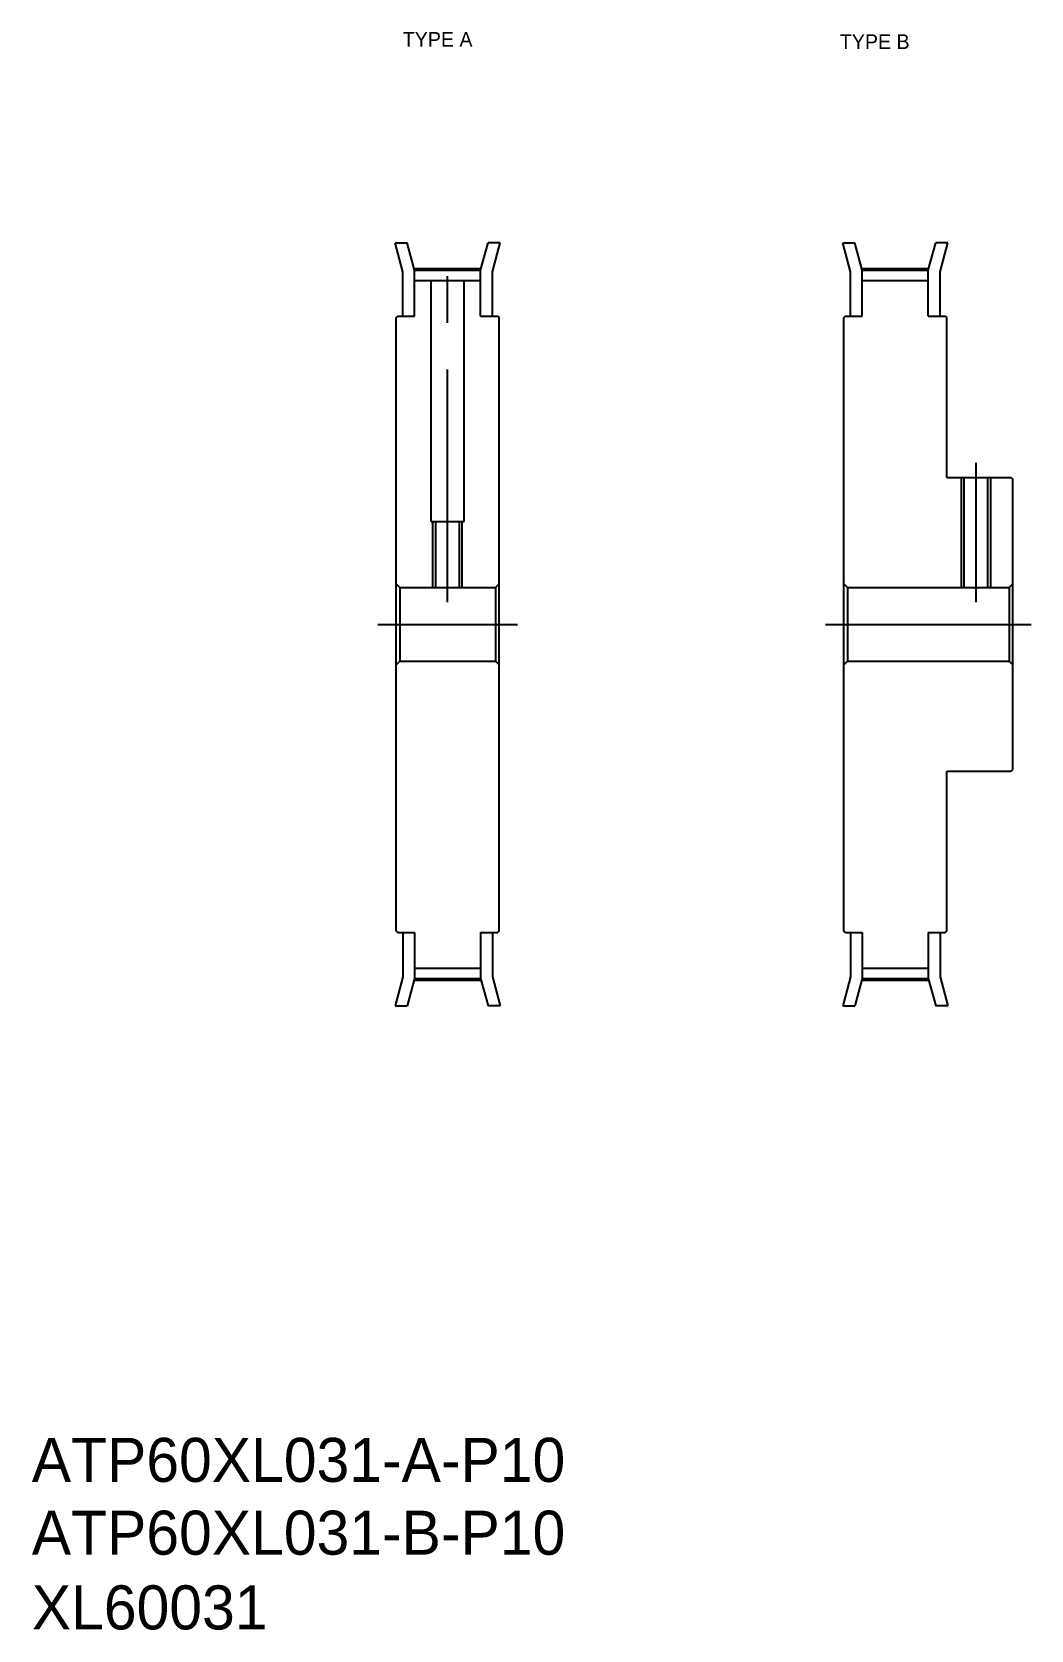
# Model space of a CAD drawing. Extents: x -286 to -150, y -61 to 157.
import ezdxf

# ---------------------------------------------------------------- set-up
doc = ezdxf.new("R2010")
doc.units = 0
doc.linetypes.add('CENTER', pattern=[50.8, 31.75, -6.35, 6.35, -6.35])
doc.layers.get('0').update_dxf_attribs({"linetype": 'CONTINUOUS'})
doc.layers.add('CENTER', color=1, linetype='CENTER')

msp = doc.modelspace()

# ---------------------------------------------------------------- linework, layer by layer
for p, q in [((-235.42, 124.19), (-236.48, 128.15)), ((-236.48, 128.15), (-234.82, 128.15)), ((-233.82, 124.4), (-234.82, 128.15)), ((-224.82, 124.4), (-223.82, 128.15)), ((-222.16, 128.15), (-223.82, 128.15)), ((-223.22, 124.19), (-222.16, 128.15)), ((-174.41, 124.19), (-175.47, 128.15)), ((-175.47, 128.15), (-173.82, 128.15)), ((-172.81, 124.4), (-173.82, 128.15)), ((-163.81, 124.4), (-162.81, 128.15)), ((-161.15, 128.15), (-162.81, 128.15)), ((-162.21, 124.19), (-161.15, 128.15)), ((-235.42, 118.15), (-235.42, 124.19)), ((-233.82, 124.4), (-224.82, 124.4)), ((-233.82, 118.15), (-233.82, 124.4)), ((-224.82, 118.15), (-224.82, 124.4)), ((-223.22, 118.15), (-223.22, 124.19)), ((-174.41, 118.15), (-174.41, 124.19)), ((-172.81, 124.4), (-163.81, 124.4)), ((-172.81, 118.15), (-172.81, 124.4)), ((-163.81, 118.15), (-163.81, 124.4)), ((-162.21, 118.15), (-162.21, 124.19)), ((-233.82, 123), (-224.82, 123)), ((-231.57, 90.15), (-231.57, 123)), ((-227.07, 90.15), (-227.07, 123)), ((-172.81, 123), (-163.81, 123)), ((-236.12, 118.15), (-236.32, 117.95)), ((-236.32, 34.35), (-236.32, 117.95)), ((-236.12, 118.15), (-233.82, 118.15)), ((-224.82, 118.15), (-222.52, 118.15)), ((-222.52, 118.15), (-222.32, 117.95)), ((-222.32, 34.35), (-222.32, 117.95)), ((-175.11, 118.15), (-175.31, 117.95)), ((-175.31, 34.35), (-175.31, 117.95)), ((-175.11, 118.15), (-172.81, 118.15)), ((-163.81, 118.15), (-161.51, 118.15)), ((-161.51, 118.15), (-161.31, 117.95)), ((-161.31, 96.15), (-161.31, 117.95)), ((-161.31, 96.15), (-152.51, 96.15)), ((-158.93, 81.15), (-158.93, 96.15)), ((-155.69, 81.15), (-155.69, 96.15)), ((-152.51, 96.15), (-152.31, 95.95)), ((-152.31, 56.35), (-152.31, 95.95)), ((-231.57, 90.15), (-227.07, 90.15)), ((-230.94, 81.15), (-230.94, 90.15)), ((-227.7, 81.15), (-227.7, 90.15)), ((-235.82, 81.15), (-236.32, 81.65)), ((-235.82, 81.15), (-222.82, 81.15)), ((-235.82, 81.15), (-235.82, 71.15)), ((-222.82, 81.15), (-222.32, 81.65)), ((-222.82, 81.15), (-222.82, 71.15)), ((-174.81, 81.15), (-175.31, 81.65)), ((-174.81, 81.15), (-152.81, 81.15)), ((-174.81, 81.15), (-174.81, 71.15)), ((-152.81, 81.15), (-152.31, 81.65)), ((-152.81, 81.15), (-152.81, 71.15)), ((-235.82, 71.15), (-236.32, 70.65)), ((-235.82, 71.15), (-222.82, 71.15)), ((-222.82, 71.15), (-222.32, 70.65)), ((-174.81, 71.15), (-175.31, 70.65)), ((-174.81, 71.15), (-152.81, 71.15)), ((-152.81, 71.15), (-152.31, 70.65)), ((-161.31, 34.35), (-161.31, 56.15)), ((-161.31, 56.15), (-152.51, 56.15)), ((-152.51, 56.15), (-152.31, 56.35)), ((-236.32, 34.35), (-236.12, 34.15)), ((-236.12, 34.15), (-233.82, 34.15)), ((-235.42, 34.15), (-235.42, 28.1)), ((-233.82, 34.15), (-233.82, 27.89)), ((-224.82, 34.15), (-224.82, 27.89)), ((-224.82, 34.15), (-222.52, 34.15)), ((-223.22, 34.15), (-223.22, 28.1)), ((-222.52, 34.15), (-222.32, 34.35)), ((-175.11, 34.15), (-175.31, 34.35)), ((-175.11, 34.15), (-172.81, 34.15)), ((-174.41, 34.15), (-174.41, 28.1)), ((-172.81, 34.15), (-172.81, 27.89)), ((-163.81, 34.15), (-161.51, 34.15)), ((-163.81, 34.15), (-163.81, 27.89)), ((-162.21, 34.15), (-162.21, 28.1)), ((-161.51, 34.15), (-161.31, 34.35)), ((-233.82, 29.29), (-224.82, 29.29)), ((-172.81, 29.29), (-163.81, 29.29)), ((-235.42, 28.1), (-236.48, 24.15)), ((-233.82, 27.89), (-234.82, 24.15)), ((-233.82, 27.89), (-224.82, 27.89)), ((-224.82, 27.89), (-223.82, 24.15)), ((-223.22, 28.1), (-222.16, 24.15)), ((-174.41, 28.1), (-175.47, 24.15)), ((-172.81, 27.89), (-173.82, 24.15)), ((-172.81, 27.89), (-163.81, 27.89)), ((-163.81, 27.89), (-162.81, 24.15)), ((-162.21, 28.1), (-161.15, 24.15)), ((-236.48, 24.15), (-234.82, 24.15)), ((-222.16, 24.15), (-223.82, 24.15)), ((-175.47, 24.15), (-173.82, 24.15)), ((-161.15, 24.15), (-162.81, 24.15))]:
    msp.add_line(p, q)
at = {"color": 3}
for p, q in [((-159.31, 81.15), (-159.31, 96.15)), ((-155.31, 81.15), (-155.31, 96.15)), ((-231.32, 81.15), (-231.32, 90.15)), ((-227.32, 81.15), (-227.32, 90.15))]:
    msp.add_line(p, q, dxfattribs=at)
at = {"layer": 'CENTER', "color": 1, "linetype": 'CENTER'}
for p, q in [((-229.32, 79.15), (-229.32, 126.66)), ((-233.82, 124.66), (-224.82, 124.66)), ((-172.81, 124.66), (-163.81, 124.66)), ((-157.31, 79.15), (-157.31, 98.15)), ((-238.82, 76.15), (-219.82, 76.15)), ((-177.81, 76.15), (-149.81, 76.15)), ((-233.82, 27.64), (-224.82, 27.64)), ((-172.81, 27.64), (-163.81, 27.64))]:
    msp.add_line(p, q, dxfattribs=at)

# ---------------------------------------------------------------- texts
for s, p in [('TYPE A', (-235.44, 154.87)), ('TYPE B', (-175.87, 154.55))]:
    msp.add_text(s, height=2).set_placement(p)
at = {"color": 7, "linetype": 'CONTINUOUS'}
for s, p in [('ATP60XL031-A-P10', (-285.99, -40.71)), ('ATP60XL031-B-P10', (-285.99, -50.63)), ('XL60031', (-285.99, -60.81))]:
    msp.add_text(s, height=6, dxfattribs=at).set_placement(p)

doc.saveas('drawing.dxf')
